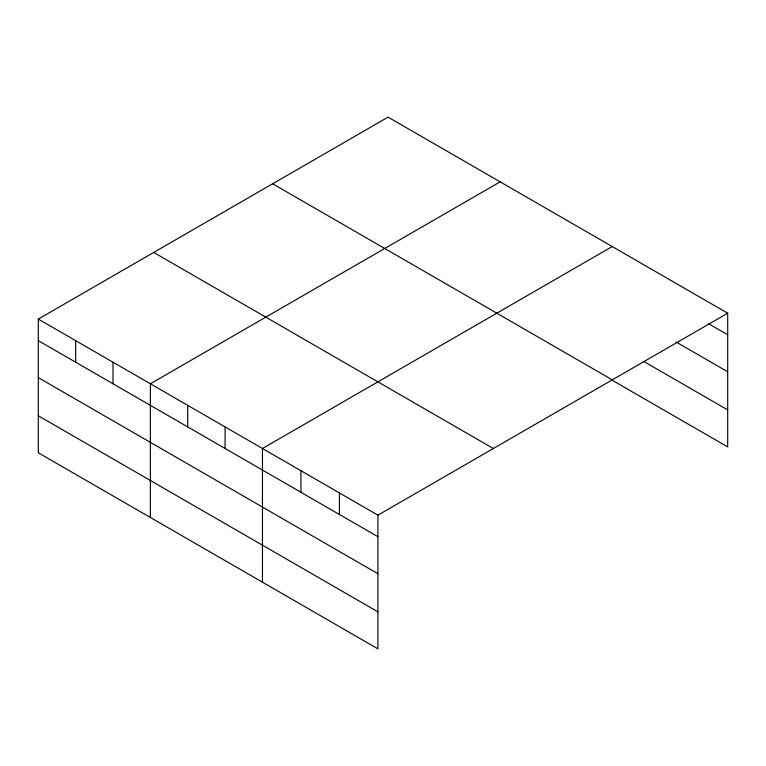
<?xml version="1.0" encoding="UTF-8"?>
<svg xmlns="http://www.w3.org/2000/svg" width="766" height="766" viewBox="0 0 766 766"><rect width="100%" height="100%" fill="white"/><g stroke="black" fill="none" stroke-linecap="round" stroke-linejoin="round"><path stroke-width="1.15" d="M727.7 313.217L377.925 515.164L377.925 648.859L38.3 452.783L38.3 319.077L388.075 117.141L727.7 313.217L727.7 446.923L612.226 380.252M500.15 181.848L150.375 383.785L150.375 517.49M612.226 246.556L262.451 448.493L262.451 582.189M708.454 323.664L727.7 334.78M676.043 341.962L727.7 371.788M643.632 361.37L727.7 409.915M272.648 183.783L612.273 379.859M153.727 252.445L493.352 448.522M38.3 319.077L377.925 515.164M38.3 340.64L377.925 536.717M38.3 377.648L377.925 573.724M38.3 415.775L377.925 611.852M339.434 492.94L339.434 514.493M300.942 470.717L300.942 492.27M225.089 426.921L225.089 448.483M187.737 405.358L187.737 426.911M113.014 362.222L113.014 383.776M75.662 340.65L75.662 362.213"/></g></svg>
